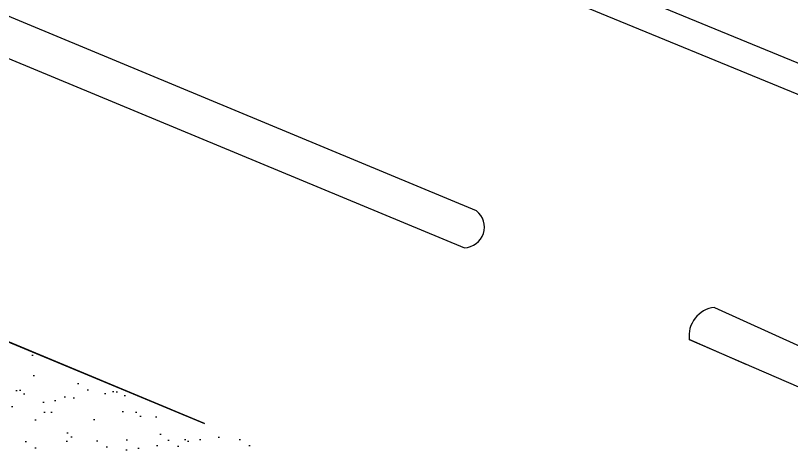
# Model space of a CAD drawing. Header units: metres. Extents: x 324293 to 653279, y 3585589 to 7191434.
# Drawn here: x 334488.12 to 334521.97, y 3600530.4 to 3600549.19 of the extents above; entities that cross this region are included whole.
import ezdxf

# ---------------------------------------------------------------- set-up
doc = ezdxf.new("R2010")
doc.units = ezdxf.units.M
for name, color, linetype in [('asfalt tarahi', 1, 'Continuous'), ('cahman', 80, 'Continuous'), ('sang gadval', 8, 'Continuous'), ('shouldr', 6, 'Continuous'), ('tarh', 6, 'Continuous')]:
    doc.layers.add(name, color=color, linetype=linetype)

msp = doc.modelspace()

# ---------------------------------------------------------------- hatches: boundary and pattern name
at = {"layer": 'cahman'}
h = msp.add_hatch(dxfattribs=at)
h.set_pattern_fill('AR-SAND', color=256, angle=0.44987, style=0)
h.set_pattern_definition([(37.949870306, (28282.7474, -2517.6114), (-0.0781201379, 1.9262697745), [0, -1.52, 0, -1.7, 0, -1.625]), (7.94987031, (28282.7474, -2517.6114), (1.7475636851, 2.8359547187), [0, -0.82, 0, -1.37, 0, -0.525]), (327.949870306, (28281.5175, -2517.6211), (3.1140014368, 0.0301099917), [0, -0.5, 0, -1.8, 0, -2.35]), (317.94987031, (28281.5175, -2517.621), (2.9991427517, 0.901251527), [0, -0.25, 0, -1.18, 0, -1.35])])
h.paths.add_polyline_path([(334497.29669, 3600519.90378), (334502.71678, 3600528.81879), (334440.68556, 3600554.32184)])

# ---------------------------------------------------------------- linework, layer by layer
at = {"layer": 'asfalt tarahi', "color": 1}
msp.add_line((334512.29118, 3600549.84642, 1313.25213), (334574.69523, 3600524.1755, 1313.25213), dxfattribs=at)
at = {"layer": 'sang gadval', "flags": 128}
for points, elevation in [([(334508.23313, 3600540.67198), (334413.8155, 3600579.917)], -12.91667), ([(334508.23313, 3600540.67198), (334413.8155, 3600579.917)], -12.91667), ([(334412.9152, 3600578.425), (334507.7043, 3600539.064)], -12.91667), ([(334412.9152, 3600578.425), (334507.7043, 3600539.064)], -12.91667), ([(334409.4927, 3600567.521), (334496.3702, 3600531.4)], -12.91667), ([(334518.6118, 3600536.461), (334531.27932, 3600530.71757)], 1311.40263), ([(334520.0018, 3600533.972), (334517.5137, 3600535.057)], 1311.40263), ([(334517.5137, 3600535.057), (334531.27932, 3600529.11076)], 1311.40263)]:
    msp.add_lwpolyline(points, dxfattribs=dict(at, elevation=elevation))
at = {"layer": 'sang gadval'}
for centre, radius, start, end in [((334507.67662, 3600539.96405, 1311.75173), 0.90048, 271.761277, 51.831231), ((334518.74666, 3600535.2241, 1311.40263), 1.24423, 96.222275, 187.718199)]:
    msp.add_arc(centre, radius, start, end, dxfattribs=at)
at = {"layer": 'shouldr'}
msp.add_line((334512.77733, 3600551.02251, 1313.25213), (334578.29486, 3600524.0708, 1313.25213), dxfattribs=at)
at = {"layer": 'tarh'}
msp.add_line((334496.3702, 3600531.4, -12.91667), (334473.73367, 3600540.81158, -12.91667), dxfattribs=at)

doc.saveas('drawing.dxf')
